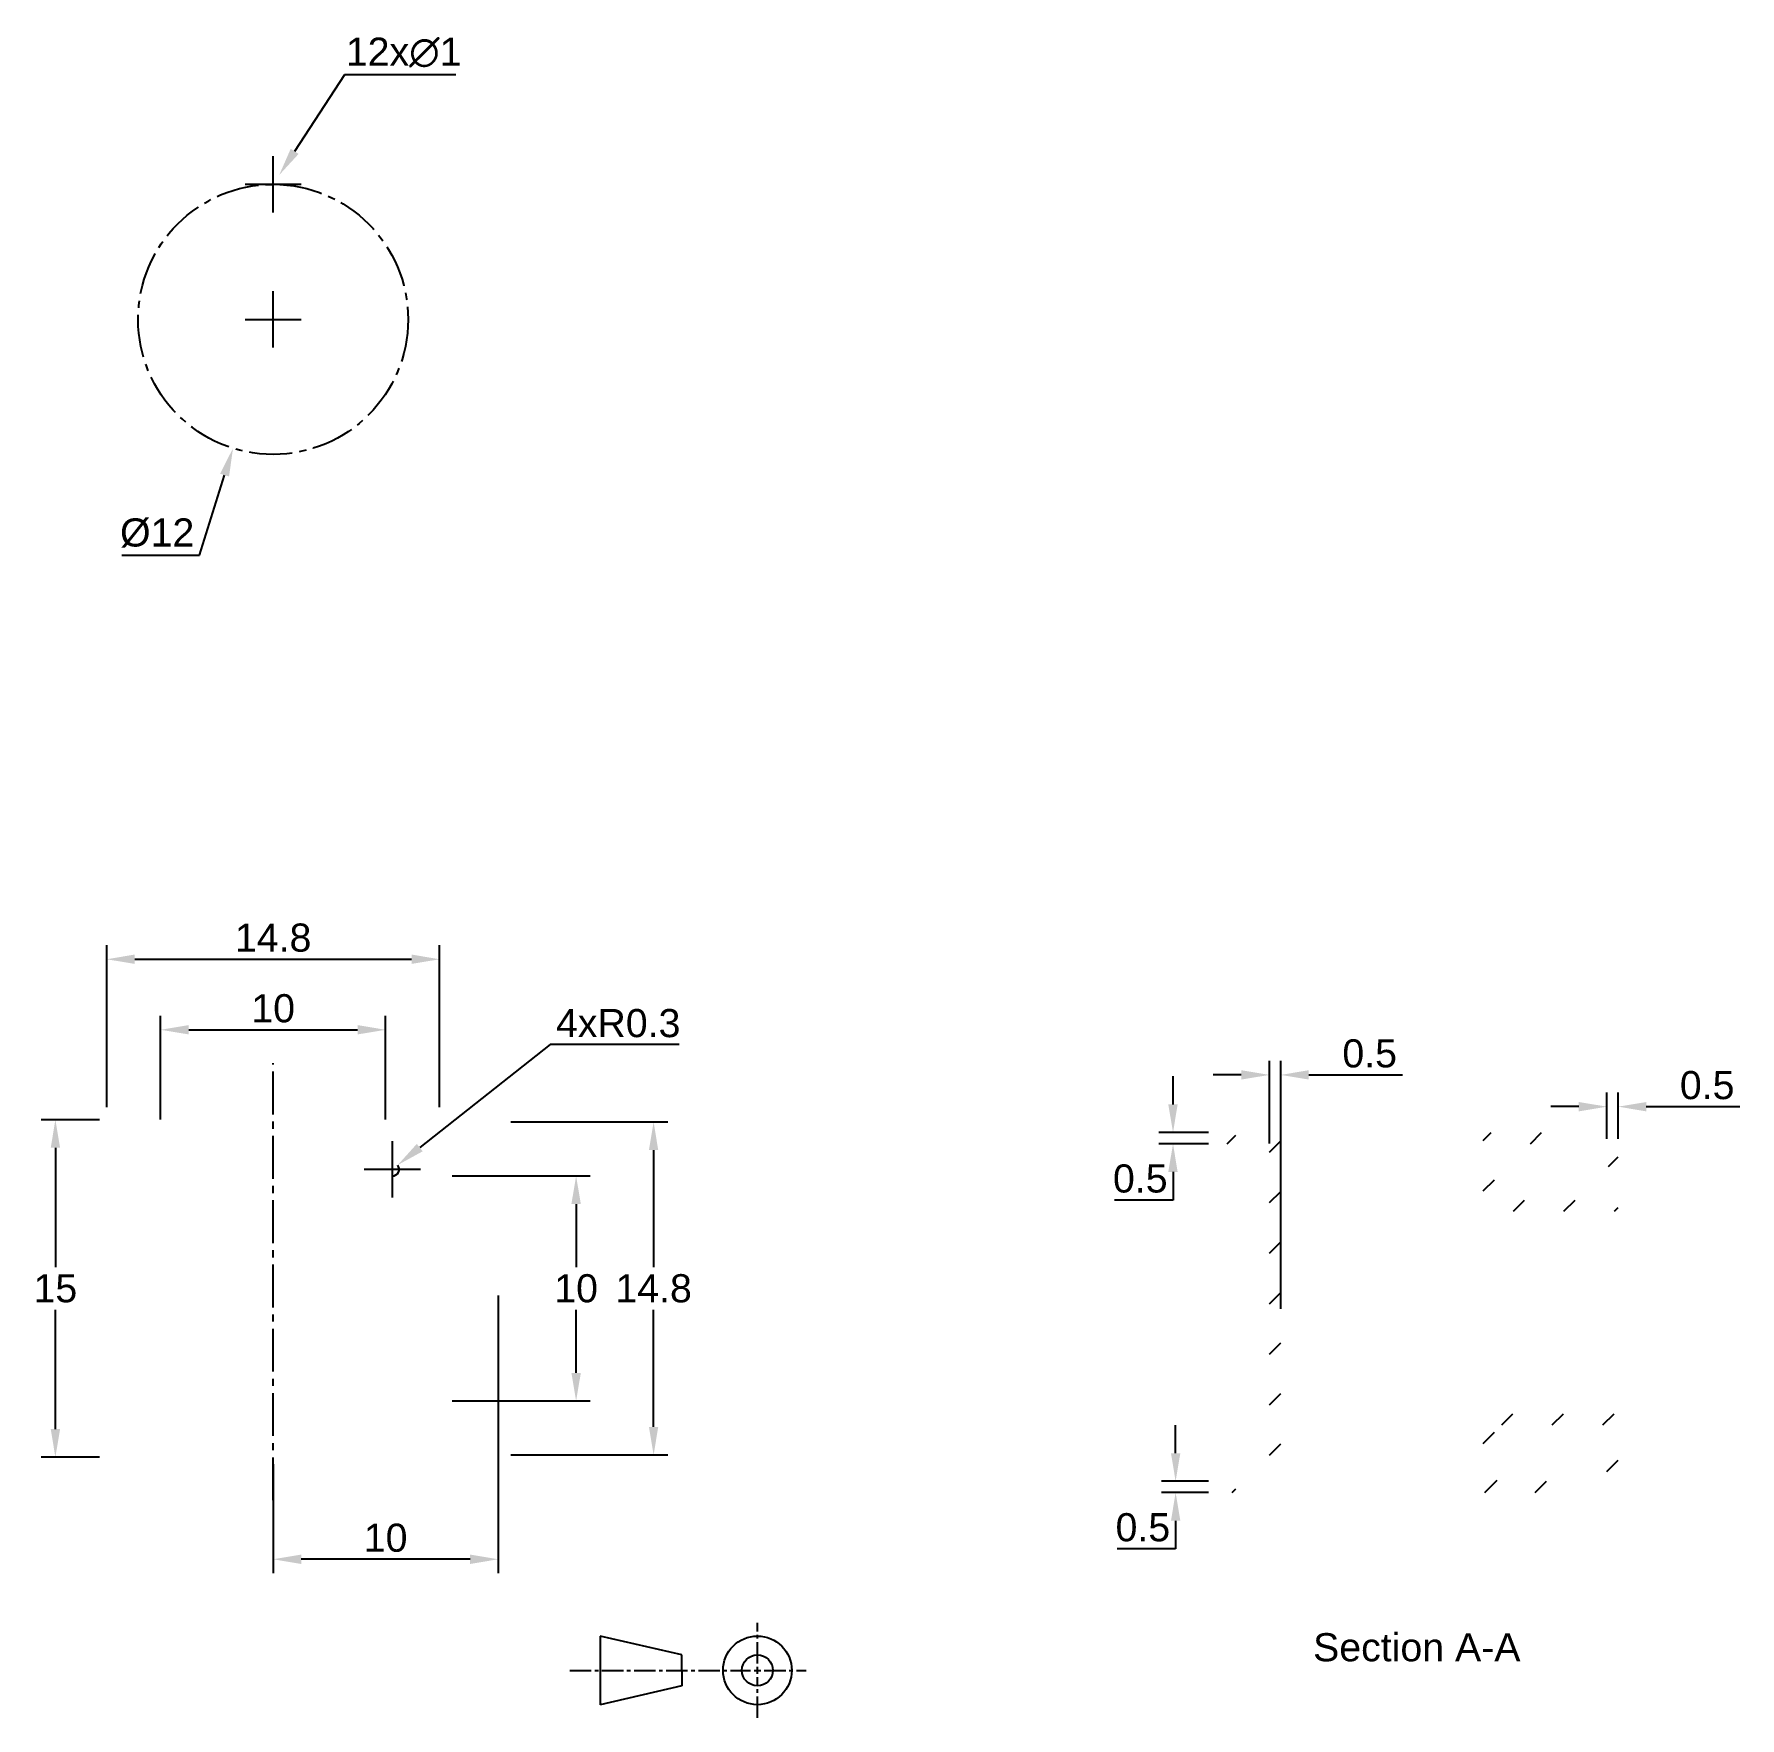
# Paper-space layout 'Layout1' of a CAD drawing. Header units: millimetres. Extents: x 16 to 168, y 8 to 158.
import ezdxf

# ---------------------------------------------------------------- set-up
doc = ezdxf.new("R2010")
doc.units = ezdxf.units.MM
doc.linetypes.add('CENTER2', pattern=[28.575, 19.05, -3.175, 3.175, -3.175])
doc.layers.add('Layer1', color=252, linetype='Continuous')
doc.layers.add('MD_Annotation', color=7, linetype='Continuous', lineweight=25)
doc.layers.add('MD_Hatching', color=7, linetype='Continuous', lineweight=25)
doc.styles.get("Standard").update_dxf_attribs({"font": 'arial.ttf'})
doc.dimstyles.new('ISO-25', dxfattribs={"dimtxt": 2.5, "dimasz": 2.5, "dimexe": 1.25, "dimexo": 0.625, "dimtad": 1, "dimtih": 1, "dimtoh": 1, "dimdsep": 46, "dimtxsty": 'Standard', "dimcen": 2.5, "dimadec": 0, "dimazin": 0, "dimtfac": 1, "dimtofl": 0, "dimtmove": 0, "dimatfit": 3, "dimfxl": 1, "dimarcsym": 0})

# ---------------------------------------------------------------- blocks, each defined once
blk = doc.blocks.new('*D8')
at = {"layer": 'Defpoints', "color": 0, "transparency": 16777216}
for p in [(47.5, 69.58), (27.5, 60.99), (47.5, 60.99)]:
    blk.add_point(p, dxfattribs=at)
at = {"layer": 'Layer1', "color": 0, "lineweight": -2, "transparency": 16777216}
for p, q in [((27.5, 61.61), (27.5, 70.83)), ((47.5, 61.61), (47.5, 70.83)), ((30, 69.58), (45, 69.58))]:
    blk.add_line(p, q, dxfattribs=at)
at = {"layer": 'Layer1', "color": 0, "transparency": 16777216}
for points in [[(30, 70), (30, 69.17), (27.5, 69.58)], [(45, 70), (45, 69.17), (47.5, 69.58)]]:
    blk.add_solid(points, dxfattribs=at)
at = {"layer": 'Layer1', "color": 0, "transparency": 16777216, "insert": (37.5, 71.48), "char_height": 2.5, "attachment_point": 5}
blk.add_mtext('10', dxfattribs=at)
blk = doc.blocks.new('*D9')
at = {"layer": 'Defpoints', "color": 0, "transparency": 16777216}
for p in [(52.3, 75.85), (22.7, 62.09), (52.3, 62.09)]:
    blk.add_point(p, dxfattribs=at)
at = {"layer": 'Layer1', "color": 0, "lineweight": -2, "transparency": 16777216}
for p, q in [((22.7, 62.71), (22.7, 77.1)), ((25.2, 75.85), (49.8, 75.85)), ((52.3, 62.71), (52.3, 77.1))]:
    blk.add_line(p, q, dxfattribs=at)
at = {"layer": 'Layer1', "color": 0, "transparency": 16777216}
for points in [[(25.2, 76.27), (25.2, 75.44), (22.7, 75.85)], [(49.8, 76.27), (49.8, 75.44), (52.3, 75.85)]]:
    blk.add_solid(points, dxfattribs=at)
at = {"layer": 'Layer1', "color": 0, "transparency": 16777216, "insert": (37.5, 77.76), "char_height": 2.5, "attachment_point": 5}
blk.add_mtext('14.8', dxfattribs=at)
blk = doc.blocks.new('*D10')
at = {"layer": 'Defpoints', "color": 0, "transparency": 16777216}
for p in [(22.7, 61.59), (18.14, 31.59), (22.7, 31.59)]:
    blk.add_point(p, dxfattribs=at)
at = {"layer": 'Layer1', "color": 0, "lineweight": -2, "transparency": 16777216}
for p, q in [((22.07, 61.59), (16.89, 61.59)), ((18.14, 59.09), (18.14, 48.49)), ((18.14, 34.09), (18.14, 44.69)), ((22.07, 31.59), (16.89, 31.59))]:
    blk.add_line(p, q, dxfattribs=at)
at = {"layer": 'Layer1', "color": 0, "transparency": 16777216}
for points in [[(17.73, 59.09), (18.56, 59.09), (18.14, 61.59)], [(17.73, 34.09), (18.56, 34.09), (18.14, 31.59)]]:
    blk.add_solid(points, dxfattribs=at)
at = {"layer": 'Layer1', "color": 0, "transparency": 16777216, "insert": (18.14, 46.59), "char_height": 2.5, "attachment_point": 5}
blk.add_mtext('15', dxfattribs=at)
blk = doc.blocks.new('*D11')
at = {"layer": 'Defpoints', "color": 0, "transparency": 16777216}
for p in [(52.8, 56.59), (52.8, 36.59), (64.43, 36.59)]:
    blk.add_point(p, dxfattribs=at)
at = {"layer": 'Layer1', "color": 0, "lineweight": -2, "transparency": 16777216}
for p, q in [((53.42, 56.59), (65.68, 56.59)), ((64.43, 54.09), (64.43, 48.49)), ((64.43, 39.09), (64.43, 44.69)), ((53.42, 36.59), (65.68, 36.59))]:
    blk.add_line(p, q, dxfattribs=at)
at = {"layer": 'Layer1', "color": 0, "transparency": 16777216}
for points in [[(64.01, 54.09), (64.85, 54.09), (64.43, 56.59)], [(64.01, 39.09), (64.85, 39.09), (64.43, 36.59)]]:
    blk.add_solid(points, dxfattribs=at)
at = {"layer": 'Layer1', "color": 0, "transparency": 16777216, "insert": (64.43, 46.59), "char_height": 2.5, "attachment_point": 5}
blk.add_mtext('10', dxfattribs=at)
blk = doc.blocks.new('*D12')
at = {"layer": 'Defpoints', "color": 0, "transparency": 16777216}
for p in [(58, 61.39), (58, 31.79), (71.32, 31.79)]:
    blk.add_point(p, dxfattribs=at)
at = {"layer": 'Layer1', "color": 0, "lineweight": -2, "transparency": 16777216}
for p, q in [((58.62, 61.39), (72.57, 61.39)), ((71.32, 58.89), (71.32, 48.49)), ((71.32, 34.29), (71.32, 44.69)), ((58.62, 31.79), (72.57, 31.79))]:
    blk.add_line(p, q, dxfattribs=at)
at = {"layer": 'Layer1', "color": 0, "transparency": 16777216}
for points in [[(70.9, 58.89), (71.73, 58.89), (71.32, 61.39)], [(70.9, 34.29), (71.73, 34.29), (71.32, 31.79)]]:
    blk.add_solid(points, dxfattribs=at)
at = {"layer": 'Layer1', "color": 0, "transparency": 16777216, "insert": (71.32, 46.59), "char_height": 2.5, "attachment_point": 5}
blk.add_mtext('14.8', dxfattribs=at)
blk = doc.blocks.new('*U13')
at = {"color": 0, "linetype": 'CENTER2', "ltscale": 0.2, "transparency": 16777216}
blk.add_line((0, -25.07), (0, 13.79), dxfattribs=at)
blk = doc.blocks.new('*D14')
at = {"layer": 'Defpoints', "color": 0, "transparency": 16777216}
for p in [(57.5, 46.59), (37.5, 31.59), (37.5, 22.52)]:
    blk.add_point(p, dxfattribs=at)
at = {"layer": 'Layer1', "color": 0, "lineweight": -2, "transparency": 16777216}
for p, q in [((57.5, 45.96), (57.5, 21.27)), ((37.5, 30.96), (37.5, 21.27)), ((55, 22.52), (40, 22.52))]:
    blk.add_line(p, q, dxfattribs=at)
at = {"layer": 'Layer1', "color": 0, "transparency": 16777216}
for points in [[(40, 22.94), (40, 22.1), (37.5, 22.52)], [(55, 22.94), (55, 22.1), (57.5, 22.52)]]:
    blk.add_solid(points, dxfattribs=at)
at = {"layer": 'Layer1', "color": 0, "transparency": 16777216, "insert": (47.5, 24.42), "char_height": 2.5, "attachment_point": 5}
blk.add_mtext('10', dxfattribs=at)
blk = doc.blocks.new('*D17')
at = {"layer": 'Defpoints', "color": 0, "transparency": 16777216}
for p in [(127.06, 65.57), (126.06, 58.85), (127.06, 44.15)]:
    blk.add_point(p, dxfattribs=at)
at = {"layer": 'Layer1', "color": 0, "lineweight": -2, "transparency": 16777216}
for p, q in [((126.06, 59.48), (126.06, 66.82)), ((127.06, 44.78), (127.06, 66.82)), ((123.56, 65.57), (121.06, 65.57)), ((129.56, 65.57), (137.88, 65.57))]:
    blk.add_line(p, q, dxfattribs=at)
at = {"layer": 'Layer1', "color": 0, "transparency": 16777216}
for points in [[(123.56, 65.99), (123.56, 65.16), (126.06, 65.57)], [(129.56, 65.99), (129.56, 65.16), (127.06, 65.57)]]:
    blk.add_solid(points, dxfattribs=at)
at = {"layer": 'Layer1', "color": 0, "transparency": 16777216, "insert": (134.97, 67.47), "char_height": 2.5, "attachment_point": 5}
blk.add_mtext('0.5', dxfattribs=at)
blk = doc.blocks.new('*D18')
at = {"layer": 'Defpoints', "color": 0, "transparency": 16777216}
for p in [(121.26, 29.45), (117.72, 28.45), (121.26, 28.45)]:
    blk.add_point(p, dxfattribs=at)
at = {"layer": 'Layer1', "color": 0, "lineweight": -2, "transparency": 16777216}
for p, q in [((117.72, 31.95), (117.72, 34.45)), ((120.64, 29.45), (116.47, 29.45)), ((120.63, 28.45), (116.47, 28.45)), ((117.72, 25.95), (117.72, 23.45)), ((117.72, 23.45), (112.53, 23.45))]:
    blk.add_line(p, q, dxfattribs=at)
at = {"layer": 'Layer1', "color": 0, "transparency": 16777216}
for points in [[(117.31, 31.95), (118.14, 31.95), (117.72, 29.45)], [(117.31, 25.95), (118.14, 25.95), (117.72, 28.45)]]:
    blk.add_solid(points, dxfattribs=at)
at = {"layer": 'Layer1', "color": 0, "transparency": 16777216, "insert": (114.81, 25.35), "char_height": 2.5, "attachment_point": 5}
blk.add_mtext('0.5', dxfattribs=at)
blk = doc.blocks.new('*D19')
at = {"layer": 'Defpoints', "color": 0, "transparency": 16777216}
for p in [(157.06, 62.75), (156.06, 59.25), (157.06, 59.25)]:
    blk.add_point(p, dxfattribs=at)
at = {"layer": 'Layer1', "color": 0, "lineweight": -2, "transparency": 16777216}
for p, q in [((156.06, 59.88), (156.06, 64)), ((157.06, 59.88), (157.06, 64)), ((153.56, 62.75), (151.06, 62.75)), ((159.56, 62.75), (167.88, 62.75))]:
    blk.add_line(p, q, dxfattribs=at)
at = {"layer": 'Layer1', "color": 0, "transparency": 16777216}
for points in [[(153.56, 63.16), (153.56, 62.33), (156.06, 62.75)], [(159.56, 63.16), (159.56, 62.33), (157.06, 62.75)]]:
    blk.add_solid(points, dxfattribs=at)
at = {"layer": 'Layer1', "color": 0, "transparency": 16777216, "insert": (164.97, 64.65), "char_height": 2.5, "attachment_point": 5}
blk.add_mtext('0.5', dxfattribs=at)
blk = doc.blocks.new('*D20')
at = {"layer": 'Defpoints', "color": 0, "transparency": 16777216}
for p in [(117.49, 59.45), (121.26, 60.45), (121.26, 59.45)]:
    blk.add_point(p, dxfattribs=at)
at = {"layer": 'Layer1', "color": 0, "lineweight": -2, "transparency": 16777216}
for p, q in [((117.49, 62.95), (117.49, 65.45)), ((120.63, 60.45), (116.24, 60.45)), ((120.63, 59.45), (116.24, 59.45)), ((117.49, 56.95), (117.49, 54.45)), ((117.49, 54.45), (112.29, 54.45))]:
    blk.add_line(p, q, dxfattribs=at)
at = {"layer": 'Layer1', "color": 0, "transparency": 16777216}
for points in [[(117.07, 62.95), (117.9, 62.95), (117.49, 60.45)], [(117.07, 56.95), (117.9, 56.95), (117.49, 59.45)]]:
    blk.add_solid(points, dxfattribs=at)
at = {"layer": 'Layer1', "color": 0, "transparency": 16777216, "insert": (114.58, 56.35), "char_height": 2.5, "attachment_point": 5}
blk.add_mtext('0.5', dxfattribs=at)
blk = doc.blocks.new('*D21')
at = {"layer": 'Defpoints', "color": 0, "transparency": 16777216}
for p in [(38.04, 145.56), (36.95, 143.89)]:
    blk.add_point(p, dxfattribs=at)
at = {"layer": 'Layer1', "color": 0, "lineweight": -2, "transparency": 16777216}
for p, q in [((43.84, 154.47), (39.41, 147.66)), ((53.74, 154.47), (43.84, 154.47)), ((37.5, 142.23), (37.5, 147.23)), ((35, 144.73), (40, 144.73))]:
    blk.add_line(p, q, dxfattribs=at)
at = {"layer": 'Layer1', "color": 0, "transparency": 16777216}
blk.add_solid([(39.06, 147.89), (39.76, 147.43), (38.04, 145.56)], dxfattribs=at)
at = {"layer": 'Layer1', "color": 0, "transparency": 16777216, "insert": (49.1, 156.44), "char_height": 2.5, "attachment_point": 5}
blk.add_mtext('12x∅1', dxfattribs=at)
blk = doc.blocks.new('*D22')
at = {"layer": 'Defpoints', "color": 0, "transparency": 16777216}
for p in [(41.07, 144.18), (33.93, 121.27)]:
    blk.add_point(p, dxfattribs=at)
at = {"layer": 'Layer1', "color": 0, "lineweight": -2, "transparency": 16777216}
for p, q in [((37.5, 130.23), (37.5, 135.23)), ((35, 132.73), (40, 132.73)), ((30.96, 111.77), (33.18, 118.88)), ((24.06, 111.77), (30.96, 111.77))]:
    blk.add_line(p, q, dxfattribs=at)
at = {"layer": 'Layer1', "color": 0, "transparency": 16777216}
blk.add_solid([(32.78, 119.01), (33.58, 118.76), (33.93, 121.27)], dxfattribs=at)
at = {"layer": 'Layer1', "color": 0, "transparency": 16777216, "insert": (27.19, 113.74), "char_height": 2.5, "attachment_point": 5}
blk.add_mtext('%%C12', dxfattribs=at)
blk = doc.blocks.new('*D23')
at = {"layer": 'Defpoints', "color": 0, "transparency": 16777216}
for p in [(48.1, 57.19), (48.57, 57.56)]:
    blk.add_point(p, dxfattribs=at)
at = {"layer": 'Layer1', "color": 0, "lineweight": -2, "transparency": 16777216}
for p, q in [((62.11, 68.26), (50.53, 59.11)), ((73.6, 68.26), (62.11, 68.26)), ((48.1, 54.69), (48.1, 59.69)), ((45.6, 57.19), (50.6, 57.19))]:
    blk.add_line(p, q, dxfattribs=at)
blk.add_arc((48.1, 57.19), 0.6, 270, 38.3036, dxfattribs=at)
at = {"layer": 'Layer1', "color": 0, "transparency": 16777216}
blk.add_solid([(50.27, 59.44), (50.79, 58.78), (48.57, 57.56)], dxfattribs=at)
at = {"layer": 'Layer1', "color": 0, "transparency": 16777216, "insert": (68.17, 70.16), "char_height": 2.5, "attachment_point": 5}
blk.add_mtext('4xR0.3', dxfattribs=at)
blk = doc.blocks.new('*U25')
at = {"color": 0, "linetype": 'CENTER2', "ltscale": 0.1, "transparency": 16777216}
for p, q in [((0, 0.61), (0, 4.22)), ((-16.68, 0), (-0.61, 0)), ((0.61, 0), (4.34, 0)), ((0, -4.22), (0, -0.61))]:
    blk.add_line(p, q, dxfattribs=at)
at = {"color": 0, "linetype": 'Continuous', "ltscale": 0.1, "transparency": 16777216}
for p, q in [((-0.3, 0), (0.3, 0)), ((0, -0.3), (0, 0.3))]:
    blk.add_line(p, q, dxfattribs=at)

psp = doc.layouts.get("Layout1")

# ---------------------------------------------------------------- hatches: boundary and pattern name
at = {"layer": 'MD_Hatching'}
h = psp.add_hatch(dxfattribs=at)
h.set_pattern_fill('ANSI31', color=256, style=0)
edge = h.paths.add_edge_path(flags=0)
edge.add_spline(control_points=[(127.062, 59.853), (127.062, 59.927), (127.044, 60.014), (126.988, 60.151), (126.938, 60.225), (126.833, 60.329), (126.76, 60.379), (126.623, 60.435), (126.536, 60.453), (126.461, 60.453)], knot_values=[0.0888711, 0.0888711, 0.0888711, 0.0888711, 0.0999781, 0.0999781, 0.1110869, 0.1110869, 0.1221962, 0.1221962, 0.133307, 0.133307, 0.133307, 0.133307], degree=3, periodic=0)
edge.add_line((126.461, 60.453), (125.031, 60.453))
edge.add_line((125.031, 60.453), (125.031, 59.453))
edge.add_line((125.031, 59.453), (125.461, 59.453))
edge.add_spline(control_points=[(125.461, 59.453), (125.535, 59.453), (125.622, 59.435), (125.759, 59.379), (125.833, 59.329), (125.938, 59.225), (125.987, 59.151), (126.044, 59.014), (126.061, 58.927), (126.061, 58.853)], knot_values=[0.0444341, 0.0444341, 0.0444341, 0.0444341, 0.055545, 0.055545, 0.0666546, 0.0666546, 0.0777624, 0.0777624, 0.0888687, 0.0888687, 0.0888687, 0.0888687], degree=3, periodic=0)
edge.add_line((126.061, 58.853), (126.061, 30.053))
edge.add_spline(control_points=[(126.061, 30.053), (126.061, 29.979), (126.044, 29.892), (125.987, 29.755), (125.938, 29.681), (125.833, 29.576), (125.759, 29.527), (125.622, 29.47), (125.535, 29.453), (125.461, 29.453)], knot_values=[0.0888687, 0.0888687, 0.0888687, 0.0888687, 0.099975, 0.099975, 0.1110828, 0.1110828, 0.1221924, 0.1221924, 0.1333033, 0.1333033, 0.1333033, 0.1333033], degree=3, periodic=0)
edge.add_line((125.461, 29.453), (125.031, 29.453))
edge.add_line((125.031, 29.453), (125.031, 28.453))
edge.add_line((125.031, 28.453), (127.062, 28.453))
edge.add_line((127.062, 28.453), (127.062, 59.853))
h.paths.add_polyline_path([(150.857, 60.453), (149.031, 60.453), (149.031, 59.453), (150.857, 59.453)], flags=0)
h.paths.add_polyline_path([(123.087, 60.453), (121.26, 60.453), (121.26, 59.453), (123.087, 59.453)], flags=0)
h.paths.add_polyline_path([(150.857, 29.453), (149.031, 29.453), (149.031, 28.453), (150.857, 28.453)], flags=0)
h.paths.add_polyline_path([(123.087, 29.453), (121.26, 29.453), (121.26, 28.453), (123.087, 28.453)], flags=0)
h.paths.add_polyline_path([(156.059, 59.251), (156.059, 57.425), (157.059, 57.425), (157.059, 59.251)], flags=0)
edge = h.paths.add_edge_path(flags=0)
edge.add_line((156.059, 55.481), (156.059, 54.45))
edge.add_line((156.059, 54.45), (146.656, 54.45))
edge.add_spline(control_points=[(146.656, 54.45), (146.615, 54.45), (146.575, 54.454), (146.496, 54.47), (146.458, 54.482), (146.349, 54.529), (146.284, 54.573), (146.174, 54.684), (146.13, 54.75), (146.071, 54.894), (146.056, 54.972), (146.056, 55.05)], knot_values=[-0.0472333, -0.0472333, -0.0472333, -0.0472333, -0.0411913, -0.0411913, -0.0351501, -0.0351501, -0.0234369, -0.0234369, -0.0117217, -0.0117217, 0, 0, 0, 0], degree=3, periodic=0)
edge.add_line((146.056, 55.05), (146.056, 58.853))
edge.add_spline(control_points=[(146.056, 58.853), (146.056, 58.927), (146.073, 59.014), (146.13, 59.151), (146.179, 59.225), (146.284, 59.329), (146.358, 59.379), (146.495, 59.435), (146.582, 59.453), (146.656, 59.453)], knot_values=[0.0888687, 0.0888687, 0.0888687, 0.0888687, 0.099975, 0.099975, 0.1110828, 0.1110828, 0.1221924, 0.1221924, 0.1333033, 0.1333033, 0.1333033, 0.1333033], degree=3, periodic=0)
edge.add_line((146.656, 59.453), (147.087, 59.453))
edge.add_line((147.087, 59.453), (147.087, 60.453))
edge.add_line((147.087, 60.453), (145.656, 60.453))
edge.add_spline(control_points=[(145.656, 60.453), (145.582, 60.453), (145.494, 60.435), (145.358, 60.379), (145.284, 60.329), (145.179, 60.225), (145.13, 60.151), (145.073, 60.014), (145.056, 59.927), (145.056, 59.853)], knot_values=[0.0444352, 0.0444352, 0.0444352, 0.0444352, 0.055546, 0.055546, 0.0666553, 0.0666553, 0.0777642, 0.0777642, 0.0888711, 0.0888711, 0.0888711, 0.0888711], degree=3, periodic=0)
edge.add_line((145.056, 59.853), (145.056, 54.05))
edge.add_spline(control_points=[(145.056, 54.05), (145.056, 54.009), (145.06, 53.969), (145.076, 53.89), (145.088, 53.852), (145.134, 53.743), (145.178, 53.678), (145.289, 53.568), (145.355, 53.524), (145.5, 53.465), (145.577, 53.45), (145.655, 53.45)], knot_values=[-0.0472307, -0.0472307, -0.0472307, -0.0472307, -0.041189, -0.041189, -0.0351482, -0.0351482, -0.0234365, -0.0234365, -0.0117222, -0.0117222, 0, 0, 0, 0], degree=3, periodic=0)
edge.add_line((145.655, 53.45), (157.059, 53.45))
edge.add_line((157.059, 53.45), (157.059, 55.481))
edge.add_line((157.059, 55.481), (156.059, 55.481))
edge = h.paths.add_edge_path(flags=0)
edge.add_line((156.059, 34.456), (156.059, 33.425))
edge.add_line((156.059, 33.425), (157.059, 33.425))
edge.add_line((157.059, 33.425), (157.059, 35.456))
edge.add_line((157.059, 35.456), (145.655, 35.456))
edge.add_spline(control_points=[(145.655, 35.456), (145.615, 35.456), (145.575, 35.452), (145.496, 35.436), (145.457, 35.424), (145.348, 35.377), (145.283, 35.333), (145.174, 35.222), (145.13, 35.156), (145.071, 35.012), (145.056, 34.934), (145.056, 34.856)], knot_values=[-0.0472307, -0.0472307, -0.0472307, -0.0472307, -0.041189, -0.041189, -0.0351482, -0.0351482, -0.0234365, -0.0234365, -0.0117222, -0.0117222, 0, 0, 0, 0], degree=3, periodic=0)
edge.add_line((145.056, 34.856), (145.056, 28.453))
edge.add_line((145.056, 28.453), (147.087, 28.453))
edge.add_line((147.087, 28.453), (147.087, 29.453))
edge.add_line((147.087, 29.453), (146.656, 29.453))
edge.add_spline(control_points=[(146.656, 29.453), (146.582, 29.453), (146.495, 29.47), (146.358, 29.527), (146.284, 29.576), (146.179, 29.681), (146.13, 29.755), (146.073, 29.892), (146.056, 29.979), (146.056, 30.053)], knot_values=[0.0444341, 0.0444341, 0.0444341, 0.0444341, 0.055545, 0.055545, 0.0666546, 0.0666546, 0.0777624, 0.0777624, 0.0888687, 0.0888687, 0.0888687, 0.0888687], degree=3, periodic=0)
edge.add_line((146.056, 30.053), (146.056, 33.856))
edge.add_spline(control_points=[(146.056, 33.856), (146.056, 33.896), (146.06, 33.936), (146.076, 34.015), (146.088, 34.054), (146.134, 34.163), (146.179, 34.228), (146.29, 34.338), (146.356, 34.381), (146.5, 34.44), (146.578, 34.456), (146.656, 34.456)], knot_values=[-0.0472333, -0.0472333, -0.0472333, -0.0472333, -0.0411913, -0.0411913, -0.0351501, -0.0351501, -0.0234369, -0.0234369, -0.0117217, -0.0117217, 0, 0, 0, 0], degree=3, periodic=0)
edge.add_line((146.656, 34.456), (156.059, 34.456))
h.paths.add_polyline_path([(156.059, 31.481), (156.059, 29.655), (157.059, 29.655), (157.059, 31.481)], flags=0)

# ---------------------------------------------------------------- linework, layer by layer
for p, q in [((66.576, 15.696), (66.576, 9.596)), ((73.836, 14.021), (66.576, 15.696)), ((73.836, 12.646), (73.836, 14.021)), ((73.836, 12.646), (73.836, 11.271)), ((73.836, 11.271), (66.576, 9.596))]:
    psp.add_line(p, q)
at = {"linetype": 'CENTER2', "ltscale": 0.2, "transparency": 33554508}
psp.add_circle((37.499, 132.725), 12, dxfattribs=at)
for radius in [3.05, 1.375]:
    psp.add_circle((80.547, 12.646), radius)

# ---------------------------------------------------------------- block references
psp.add_blockref('*U13', (37.499, 52.837), dxfattribs=at)
at = {"linetype": 'CENTER2', "ltscale": 0.1}
psp.add_blockref('*U25', (80.547, 12.646), dxfattribs=at)

# ---------------------------------------------------------------- texts
at = {"layer": 'MD_Annotation', "insert": (139.159, 13.416), "char_height": 2.5, "width": 23.52338, "attachment_point": 8}
psp.add_mtext('Section A-A', dxfattribs=at)

# ---------------------------------------------------------------- dimensions: what is measured, and where the dimension line sits
at = {"layer": 'Layer1'}
dim = psp.add_diameter_dim_2p(p1=(36.953, 143.887), p2=(38.044, 145.563), text='12x<>', dimstyle='ISO-25', override={"dimlfac": -0.5}, dxfattribs=at)
dim.commit()
dim.dimension.update_dxf_attribs({"geometry": '*D21', "text_midpoint": (49.101, 154.469), "dimtype": 163})
dim = psp.add_diameter_dim_2p(p1=(41.071, 144.181), p2=(33.926, 121.269), text='%%C12', dimstyle='ISO-25', dxfattribs=at)
dim.commit()
dim.dimension.update_dxf_attribs({"geometry": '*D22', "text_midpoint": (27.194, 111.771), "dimtype": 163})
for base, p1, p2, picture, middle in [((52.299, 75.854), (22.699, 62.087), (52.299, 62.087), '*D9', (37.499, 77.755)), ((47.499, 69.583), (27.499, 60.987), (47.499, 60.987), '*D8', (37.499, 71.485)), ((127.062, 65.573), (126.059, 58.853), (127.062, 44.153), '*D17', (134.972, 67.475)), ((157.059, 62.745), (156.059, 59.251), (157.059, 59.253), '*D19', (164.969, 64.647)), ((37.499, 22.519), (57.499, 46.587), (37.499, 31.587), '*D14', (47.499, 24.42))]:
    dim = psp.add_linear_dim(base=base, p1=p1, p2=p2, dimstyle='ISO-25', override={"dimlfac": -0.5}, dxfattribs=at)
    dim.commit()
    dim.dimension.update_dxf_attribs({"geometry": picture, "text_midpoint": middle})
dim = psp.add_radius_dim(center=(48.099, 57.187), mpoint=(48.57, 57.559), text='4x<>', dimstyle='ISO-25', override={"dimlfac": -0.5}, dxfattribs=at)
dim.commit()
dim.dimension.update_dxf_attribs({"geometry": '*D23', "text_midpoint": (68.171, 68.258), "dimtype": 164})
for base, p1, p2, picture, middle in [((117.486, 59.453), (121.259, 60.453), (121.259, 59.453), '*D20', (114.576, 56.354)), ((18.144, 31.587), (22.699, 61.587), (22.699, 31.587), '*D10', (18.144, 46.587)), ((71.316, 31.787), (57.999, 61.387), (57.999, 31.787), '*D12', (71.316, 46.587)), ((64.43, 36.587), (52.799, 56.587), (52.799, 36.587), '*D11', (64.43, 46.587)), ((117.722, 28.453), (121.26, 29.453), (121.259, 28.453), '*D18', (114.812, 25.354))]:
    dim = psp.add_linear_dim(base=base, p1=p1, p2=p2, angle=90, dimstyle='ISO-25', override={"dimlfac": -0.5}, dxfattribs=at)
    dim.commit()
    dim.dimension.update_dxf_attribs({"geometry": picture, "text_midpoint": middle})

doc.saveas('drawing.dxf')
